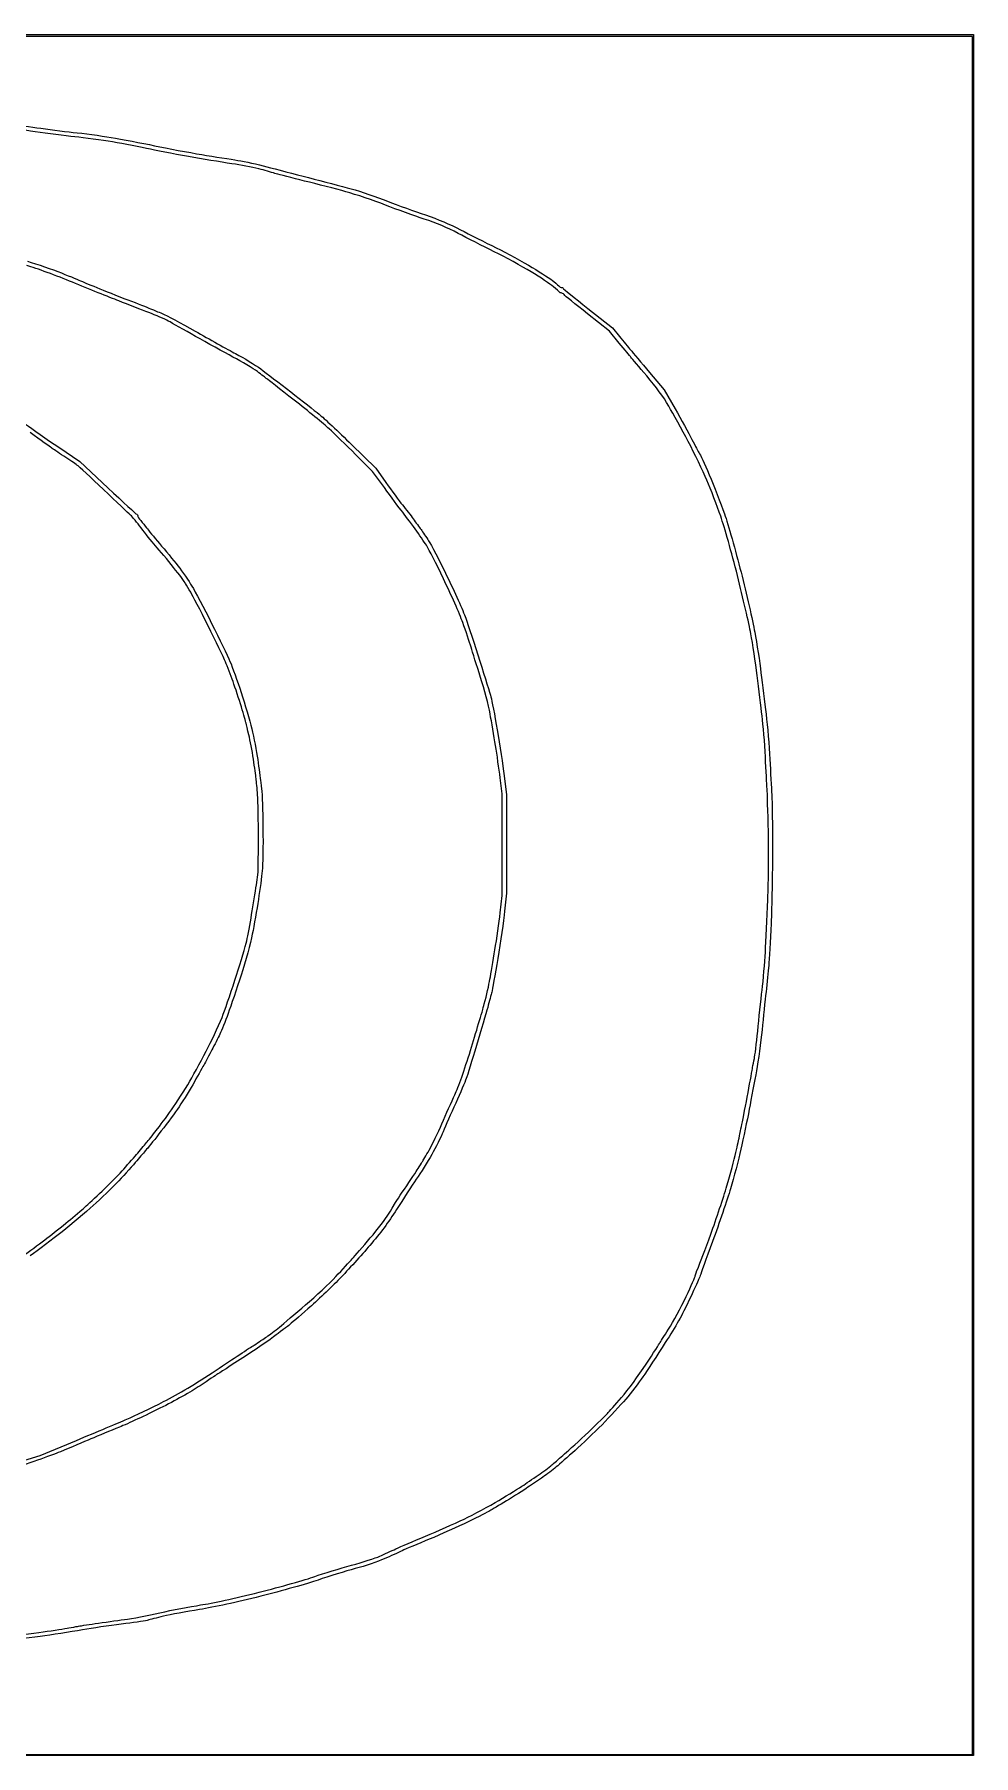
# Model space of a CAD drawing. Header units: millimetres. Extents: x 2 to 499, y 1 to 498.
# Drawn here: x 363.7 to 499.2, y 0.5 to 248.9 of the extents above; entities that cross this region are included whole.
import ezdxf

# ---------------------------------------------------------------- set-up
doc = ezdxf.new("R2010")
doc.units = ezdxf.units.MM
doc.layers.add('Calque_1', color=7, linetype='CONTINUOUS')

msp = doc.modelspace()

# ---------------------------------------------------------------- linework, layer by layer
at = {"layer": 'Calque_1', "color": 7}
for points in [[(1.796691, 124.69065), (1.796691, 248.87374), (250.50378, 248.87374), (499.21088, 248.87374), (499.21088, 124.69065), (499.21088, 0.50756), (250.50378, 0.50756), (1.796691, 0.50756)], [(499.05032, 124.60995), (499.05032, 248.55076), (250.58406, 248.55076), (2.11781, 248.55076), (2.11781, 124.6099), (2.11781, 0.66906), (250.58406, 0.66906), (499.05032, 0.66906)]]:
    msp.add_lwpolyline(points, close=True, dxfattribs=at)
for points in [[(443.57692, 209.32934), (447.10923, 206.5494), (448.12551, 205.30533)], [(448.10328, 204.33761), (446.69998, 206.06731), (443.51733, 208.5706)], [(452.4548, 200.1123), (454.58918, 197.60181), (456.16626, 194.85654)], [(367.23797, 189.30078), (370.28179, 187.24014), (374.31509, 183.45846)], [(409.49338, 189.688), (412.98083, 186.28505), (414.44686, 184.19974)], [(414.21091, 183.47172), (412.52192, 185.81328), (410.06694, 188.24879)], [(430.92994, 122.10687), (431.21381, 124.6099), (431.21281, 131.95755), (431.21181, 139.30518), (430.92364, 141.60148)], [(431.49046, 141.90295), (431.8379, 139.14373), (431.83858, 132.03831), (431.83926, 124.93291), (431.56124, 122.36128)], [(395.74892, 126.14403), (396.02778, 128.00112), (396.03918, 132.76498)], [(360.47904, 42.57908), (364.56514, 43.81303), (369.79151, 45.99384)]]:
    msp.add_lwpolyline(points, dxfattribs=at)
for points in [[(358.6408, 236.11701), (360.23034, 235.94908), (362.6869, 235.63183), (364.09983, 235.41202)], [(363.85897, 234.8305), (362.13696, 235.08928), (359.28302, 235.44464), (357.51686, 235.62018)], [(369.55885, 234.10249), (368.14592, 234.24413), (365.58097, 234.57173), (363.85897, 234.8305)], [(364.09983, 235.41202), (365.51275, 235.1922), (367.86093, 234.89129), (369.31802, 234.74332)], [(369.31802, 234.74332), (370.77509, 234.59537), (373.24249, 234.26243), (374.80111, 234.0035)], [(375.01788, 233.35113), (373.42834, 233.62275), (370.97177, 233.96086), (369.55885, 234.10249)], [(374.80111, 234.0035), (376.35973, 233.74457), (379.17755, 233.21139), (381.06294, 232.81866)], [(380.47691, 232.30468), (379.06397, 232.60861), (376.60742, 233.07951), (375.01788, 233.35113)], [(386.73874, 231.115), (384.70766, 231.4654), (381.88984, 232.00077), (380.47691, 232.30468)], [(381.06294, 232.81866), (382.94833, 232.42594), (386.00821, 231.8491), (387.86267, 231.53681)], [(392.72497, 230.13475), (391.46362, 230.32349), (388.76982, 230.76461), (386.73874, 231.115)], [(387.86267, 231.53681), (389.71714, 231.22453), (392.06532, 230.84792), (393.08087, 230.69989)], [(396.41784, 229.39863), (395.6481, 229.61476), (393.98631, 229.94601), (392.72497, 230.13475)], [(393.08087, 230.69989), (394.0964, 230.55187), (395.97495, 230.13894), (397.25542, 229.78227)], [(398.62015, 228.76725), (398.17862, 228.89839), (397.18758, 229.18252), (396.41784, 229.39863)], [(397.25542, 229.78227), (398.53588, 229.42559), (401.24533, 228.71703), (403.27641, 228.20769)], [(402.71443, 227.71664), (400.90412, 228.16334), (399.0617, 228.63612), (398.62015, 228.76725)], [(408.65514, 226.17439), (407.19806, 226.57593), (404.52474, 227.26994), (402.71443, 227.71664)], [(403.27641, 228.20769), (405.30749, 227.69835), (408.07717, 226.97425), (409.43126, 226.59857)], [(414.35502, 224.25595), (412.67717, 224.90954), (410.11222, 225.77284), (408.65514, 226.17439)], [(409.43126, 226.59857), (410.78535, 226.2229), (413.13354, 225.42345), (414.64946, 224.82203)], [(419.97461, 222.22173), (418.56168, 222.68696), (416.03287, 223.60236), (414.35502, 224.25595)], [(414.64946, 224.82203), (416.16537, 224.22062), (418.63409, 223.31833), (420.1355, 222.81695)], [(424.86061, 220.15836), (423.25317, 221.00299), (421.75683, 221.63491), (419.97461, 222.22173)], [(420.1355, 222.81695), (422.02971, 222.18442), (423.57788, 221.53192), (425.19314, 220.6854)], [(430.06322, 217.52336), (428.47615, 218.303), (426.13499, 219.48875), (424.86061, 220.15836)], [(425.19314, 220.6854), (426.47342, 220.01442), (428.78534, 218.84702), (430.33073, 218.0912)], [(362.73507, 216.14111), (364.10383, 215.74114), (366.30752, 214.97921), (367.63213, 214.44793)], [(435.37276, 214.6201), (434.03957, 215.43726), (431.65028, 216.74373), (430.06322, 217.52336)], [(430.33073, 218.0912), (431.87612, 217.33538), (434.22431, 216.05639), (435.54893, 215.24899)], [(369.239, 213.10093), (366.94345, 214.04338), (363.98113, 215.13431), (362.65605, 215.52521)], [(367.63213, 214.44793), (368.95675, 213.91663), (370.25729, 213.38546), (370.52222, 213.26753)], [(438.59955, 212.47344), (438.15801, 212.83695), (436.70595, 213.80293), (435.37276, 214.6201)], [(435.54893, 215.24899), (436.87354, 214.44161), (438.28245, 213.52104), (438.67984, 213.20329)], [(375.90141, 210.41684), (374.53263, 210.95063), (371.53455, 212.15846), (369.239, 213.10093)], [(370.52222, 213.26753), (370.78714, 213.14965), (371.97928, 212.65376), (373.17146, 212.16566)], [(373.17146, 212.16566), (374.36361, 211.67758), (376.42279, 210.86482), (377.74741, 210.35955)], [(439.45586, 211.69145), (439.42646, 211.75805), (439.04109, 212.10997), (438.59955, 212.47344)], [(438.67984, 213.20329), (439.07722, 212.88554), (439.42645, 212.5698), (439.45588, 212.50166)], [(439.71718, 211.5704), (439.60289, 211.5704), (439.48531, 211.6249), (439.45586, 211.69145)], [(439.45588, 212.50166), (439.48528, 212.43356), (439.60574, 212.37781), (439.72348, 212.37781)], [(440.12983, 211.32214), (440.01719, 211.45868), (439.83147, 211.5704), (439.71718, 211.5704)], [(439.72348, 212.37781), (439.84118, 212.37781), (439.96164, 212.31741), (439.99108, 212.24355)], [(439.99108, 212.24355), (440.02058, 212.16965), (441.63414, 210.8583), (443.57692, 209.32934)], [(443.51733, 208.5706), (441.76689, 209.94741), (440.2425, 211.1856), (440.12983, 211.32214)], [(380.23653, 208.73522), (379.22098, 209.12633), (377.27018, 209.88306), (375.90141, 210.41684)], [(377.74741, 210.35955), (379.07202, 209.85426), (380.37256, 209.34517), (380.63747, 209.2282)], [(383.04632, 207.51352), (382.51647, 207.79436), (381.25206, 208.34412), (380.23653, 208.73522)], [(380.63747, 209.2282), (380.9024, 209.11121), (381.59522, 208.82414), (382.17708, 208.59022)], [(382.17708, 208.59022), (382.75894, 208.35633), (384.89037, 207.21924), (386.91359, 206.06338)], [(386.98004, 205.303), (385.34633, 206.23795), (383.57617, 207.23267), (383.04632, 207.51352)], [(386.91359, 206.06338), (388.93681, 204.90752), (391.56757, 203.44662), (392.75974, 202.81694)], [(392.35879, 202.32306), (391.03417, 203.02706), (388.61372, 204.36803), (386.98004, 205.303)], [(449.78458, 202.28493), (449.63169, 202.46256), (448.87509, 203.38627), (448.10328, 204.33761)], [(448.12551, 205.30533), (448.68446, 204.62109), (449.40698, 203.7376), (449.73111, 203.34203)], [(395.89111, 200.21885), (395.27295, 200.67216), (393.68341, 201.61905), (392.35879, 202.32306)], [(392.75974, 202.81694), (393.9519, 202.18727), (395.57756, 201.19297), (396.37234, 200.6074)], [(449.73111, 203.34203), (450.05522, 202.94645), (451.28089, 201.49306), (452.4548, 200.1123)], [(452.0724, 199.59763), (450.96699, 200.89801), (449.93748, 202.10729), (449.78458, 202.28493)], [(397.25586, 199.18392), (397.12339, 199.29977), (396.50926, 199.76555), (395.89111, 200.21885)], [(396.37234, 200.6074), (397.16711, 200.02183), (399.1179, 198.52953), (400.70746, 197.2912)], [(401.1832, 196.10741), (399.15562, 197.68359), (397.38832, 199.06803), (397.25586, 199.18392)], [(455.24176, 195.2375), (454.43354, 196.62863), (453.47329, 197.94965), (452.0724, 199.59763)], [(400.70746, 197.2912), (402.297, 196.05286), (404.1394, 194.60123), (404.80173, 194.06532)], [(406.24084, 191.96299), (405.48672, 192.66626), (403.21078, 194.53124), (401.1832, 196.10741)], [(404.80173, 194.06532), (405.46403, 193.52942), (407.57528, 191.55962), (409.49338, 189.688)], [(458.05208, 190.11414), (457.14415, 191.83428), (455.87952, 194.1398), (455.24176, 195.2375)], [(456.16626, 194.85654), (457.03366, 193.34664), (458.12522, 191.34823), (458.59196, 190.41566)], [(362.46088, 192.64655), (363.41419, 191.93973), (365.56388, 190.43414), (367.23797, 189.30078)], [(366.18676, 189.20894), (366.01014, 189.34513), (364.63736, 190.33734), (363.13612, 191.41381)], [(410.06694, 188.24879), (408.7167, 189.58832), (406.99496, 191.25971), (406.24084, 191.96299)], [(367.95784, 188.03322), (367.16036, 188.54364), (366.36337, 189.07272), (366.18676, 189.20894)], [(460.7447, 184.54285), (460.17169, 185.88691), (458.96002, 188.39398), (458.05208, 190.11414)], [(458.59196, 190.41566), (459.0587, 189.48308), (459.52673, 188.61104), (459.63203, 188.47782)], [(369.87386, 186.73567), (369.61752, 186.93889), (368.75531, 187.52279), (367.95784, 188.03322)], [(373.71494, 183.18296), (371.85867, 184.93372), (370.13018, 186.53244), (369.87386, 186.73567)], [(459.63203, 188.47782), (459.73734, 188.34458), (460.38685, 186.93242), (461.07539, 185.33965)], [(414.44686, 184.19974), (415.25317, 183.05282), (416.32253, 181.6023), (416.82318, 180.97636)], [(462.74258, 179.33551), (462.21675, 180.85549), (461.31769, 183.19881), (460.7447, 184.54285)], [(461.07539, 185.33965), (461.76394, 183.74687), (462.75639, 181.20346), (463.28084, 179.68763)], [(377.59059, 179.51531), (377.31524, 179.78175), (375.5712, 181.4322), (373.71494, 183.18296)], [(374.31509, 183.45846), (376.53342, 181.37853), (378.41175, 179.65254), (378.4892, 179.62295)], [(416.85456, 179.91902), (416.32949, 180.58515), (415.13986, 182.18386), (414.21091, 183.47172)], [(379.12025, 177.65821), (378.55427, 178.41316), (377.86594, 179.24885), (377.59059, 179.51531)], [(378.4892, 179.62295), (378.5667, 179.59325), (378.63002, 179.49393), (378.63002, 179.40203)], [(378.63002, 179.40203), (378.63002, 179.31003), (378.82871, 178.99905), (379.07155, 178.71072)], [(416.82318, 180.97636), (417.32384, 180.35044), (418.02524, 179.43863), (418.38186, 178.95013)], [(418.89214, 177.17433), (418.29654, 178.01777), (417.37963, 179.25289), (416.85456, 179.91902)], [(418.38186, 178.95013), (418.7385, 178.46164), (419.24275, 177.77142), (419.50244, 177.41634)], [(465.14835, 170.77673), (464.32588, 174.06455), (463.28499, 177.76759), (462.74258, 179.33551)], [(463.28084, 179.68763), (463.8053, 178.17178), (464.87707, 174.38812), (465.66254, 171.27951)], [(379.07155, 178.71072), (379.3144, 178.4224), (379.69372, 177.94729), (379.91449, 177.6549)], [(381.20864, 175.07443), (380.626, 175.74056), (379.68623, 176.90325), (379.12025, 177.65821)], [(379.91449, 177.6549), (380.13526, 177.36252), (380.9696, 176.35346), (381.76856, 175.41254)], [(420.38287, 174.99426), (420.15857, 175.34985), (419.48775, 176.33088), (418.89214, 177.17433)], [(419.50244, 177.41634), (419.76215, 177.06124), (420.25796, 176.33455), (420.60425, 175.80147)], [(383.79473, 171.96384), (382.95501, 173.00853), (381.79127, 174.4083), (381.20864, 175.07443)], [(381.76856, 175.41254), (382.56755, 174.47161), (383.76614, 173.01141), (384.43211, 172.16765)], [(422.74395, 170.31058), (421.66964, 172.53102), (420.60716, 174.63866), (420.38287, 174.99426)], [(420.60425, 175.80147), (420.95054, 175.26838), (422.13522, 172.97916), (423.23687, 170.71433)], [(385.54674, 169.62228), (385.42284, 169.86545), (384.63445, 170.91915), (383.79473, 171.96384)], [(384.43211, 172.16765), (385.09808, 171.32387), (386.00881, 170.01584), (386.45598, 169.26089)], [(386.27187, 168.37274), (385.99694, 168.81683), (385.67064, 169.37912), (385.54674, 169.62228)], [(386.45598, 169.26089), (386.90314, 168.50594), (388.17973, 166.08468), (389.29284, 163.88031)], [(425.51824, 164.01261), (425.0667, 165.25605), (423.81828, 168.09013), (422.74395, 170.31058)], [(423.23687, 170.71433), (424.33852, 168.44947), (425.55655, 165.7244), (425.94361, 164.65859)], [(467.08624, 162.39777), (466.81774, 163.81885), (465.94568, 167.58937), (465.14835, 170.77673)], [(465.66254, 171.27951), (466.44802, 168.1709), (467.3412, 164.2831), (467.64739, 162.63999)], [(388.78771, 163.52815), (387.67891, 165.74858), (386.54677, 167.92865), (386.27187, 168.37274)], [(426.72365, 160.45991), (426.51222, 161.17045), (425.96978, 162.76916), (425.51824, 164.01261)], [(425.94361, 164.65859), (426.33066, 163.59278), (427.25213, 160.79502), (427.99131, 158.44136)], [(391.30376, 158.32461), (391.02873, 158.96611), (389.89651, 161.30771), (388.78771, 163.52815)], [(389.29284, 163.88031), (390.40597, 161.67596), (391.5992, 159.20482), (391.94447, 158.38891)], [(467.98411, 156.34203), (467.75878, 158.25159), (467.35474, 160.97669), (467.08624, 162.39777)], [(467.64739, 162.63999), (467.95358, 160.99686), (468.35731, 158.34445), (468.54455, 156.74573)], [(428.08593, 156.09976), (427.5481, 157.7873), (426.93508, 159.74936), (426.72365, 160.45991)], [(392.38303, 155.49859), (392.06446, 156.41139), (391.57879, 157.68309), (391.30376, 158.32461)], [(391.94447, 158.38891), (392.28975, 157.573), (393.01697, 155.56146), (393.56051, 153.91881)], [(427.99131, 158.44136), (428.7305, 156.08768), (429.44773, 153.76201), (429.58517, 153.27318)], [(468.54455, 156.74573), (468.73181, 155.14702), (469.05821, 152.45827), (469.26987, 150.77073)], [(393.58485, 151.82037), (393.24242, 152.93059), (392.7016, 154.58579), (392.38303, 155.49859)], [(429.4605, 150.85146), (429.23941, 152.06643), (428.6309, 154.38981), (428.08593, 156.09976)], [(468.69893, 150.52851), (468.53111, 151.81636), (468.20944, 154.43244), (467.98411, 156.34203)], [(393.56051, 153.91881), (394.10407, 152.27616), (394.79192, 149.91481), (395.08911, 148.67137)], [(394.27363, 149.47883), (394.23723, 149.65646), (393.92728, 150.71015), (393.58485, 151.82037)], [(429.58517, 153.27318), (429.72259, 152.78433), (430.12934, 150.64689), (430.48903, 148.52328)], [(394.67454, 147.78322), (394.49044, 148.53815), (394.31003, 149.30119), (394.27363, 149.47883)], [(430.24634, 146.28458), (430.03232, 147.59733), (429.67868, 149.65241), (429.4605, 150.85146)], [(469.17884, 144.63427), (469.08274, 146.58824), (468.86675, 149.24066), (468.69893, 150.52851)], [(469.26987, 150.77073), (469.48153, 149.0832), (469.73036, 146.17643), (469.82284, 144.31128)], [(395.31802, 144.31126), (395.1482, 145.46589), (394.85864, 147.02826), (394.67454, 147.78322)], [(395.08911, 148.67137), (395.38628, 147.42792), (395.77227, 145.42953), (395.94684, 144.23049)], [(430.48903, 148.52328), (430.84872, 146.39968), (431.29936, 143.42052), (431.49046, 141.90295)], [(395.71475, 141.48524), (395.66635, 141.88492), (395.48782, 143.15663), (395.31802, 144.31126)], [(395.94684, 144.23049), (396.12141, 143.03145), (396.31418, 141.54174), (396.37522, 140.92002)], [(430.92364, 141.60148), (430.76515, 142.86442), (430.46037, 144.97182), (430.24634, 146.28458)], [(469.42431, 140.03189), (469.38541, 140.6092), (469.27496, 142.68027), (469.17884, 144.63427)], [(469.82284, 144.31128), (469.91524, 142.4461), (470.03821, 140.12069), (470.09597, 139.14371)], [(395.9268, 139.14369), (395.8585, 140.03186), (395.76312, 141.08555), (395.71475, 141.48524)], [(396.03918, 132.76498), (396.04518, 135.38509), (395.99508, 138.25552), (395.9268, 139.14369)], [(396.37522, 140.92002), (396.43632, 140.2983), (396.51849, 139.64428), (396.55798, 139.46664)], [(396.55798, 139.46664), (396.59738, 139.289), (396.6585, 136.99993), (396.69368, 134.37981)], [(469.60546, 133.84811), (469.54476, 136.67187), (469.46319, 139.45457), (469.42431, 140.03189)], [(470.09597, 139.14371), (470.15367, 138.16672), (470.20178, 134.60594), (470.2028, 131.23087)], [(396.69368, 134.37981), (396.72878, 131.75969), (396.68768, 128.96195), (396.60058, 128.16259)], [(469.52446, 123.99743), (469.64444, 126.95213), (469.67467, 130.63182), (469.60546, 133.84811)], [(470.2028, 131.23087), (470.20379, 127.8558), (470.1162, 123.05965), (470.00805, 120.57277)], [(396.60058, 128.16259), (396.51428, 127.36323), (396.26147, 125.51016), (396.03881, 124.04469)], [(395.07081, 121.87909), (395.2904, 123.20341), (395.59555, 125.12263), (395.74892, 126.14403)], [(394.35843, 118.08416), (394.53065, 118.84706), (394.85121, 120.55478), (395.07081, 121.87909)], [(396.03881, 124.04469), (395.81615, 122.57919), (395.42265, 120.32645), (395.16437, 119.03861)], [(430.165, 116.77781), (430.42959, 118.33212), (430.7738, 120.73019), (430.92994, 122.10687)], [(431.56124, 122.36128), (431.40833, 120.94688), (430.96213, 117.87223), (430.56968, 115.52872)], [(469.17443, 116.45487), (469.26173, 118.00917), (469.41915, 121.40333), (469.52446, 123.99743)], [(470.00805, 120.57277), (469.89996, 118.08588), (469.74591, 115.36078), (469.66575, 114.51703)], [(392.90058, 113.14436), (393.53019, 115.09836), (394.18623, 117.32127), (394.35843, 118.08416)], [(395.16437, 119.03861), (394.90611, 117.75074), (394.17978, 115.09834), (393.55034, 113.14434)], [(429.44549, 112.54375), (429.57665, 113.31818), (429.90042, 115.2235), (430.165, 116.77781)], [(430.56968, 115.52872), (430.17724, 113.18524), (429.78588, 110.99973), (429.7, 110.67201)], [(468.70374, 110.96433), (468.87541, 112.42982), (469.08722, 114.90055), (469.17443, 116.45487)], [(469.66575, 114.51703), (469.58555, 113.67325), (469.40677, 111.96554), (469.26834, 110.72209)], [(390.97765, 107.49234), (391.40566, 108.64698), (392.27098, 111.19039), (392.90058, 113.14436)], [(393.55034, 113.14434), (392.92089, 111.19037), (392.07709, 108.68617), (391.67523, 107.57948)], [(428.63443, 108.99105), (428.94938, 110.17061), (429.31435, 111.76933), (429.44549, 112.54375)], [(429.7, 110.67201), (429.6142, 110.34429), (429.35214, 109.34947), (429.11784, 108.46129)], [(468.06966, 105.04138), (468.24673, 106.83353), (468.53206, 109.49883), (468.70374, 110.96433)], [(469.26834, 110.72209), (469.1299, 109.47865), (468.87202, 107.00791), (468.69528, 105.23155)], [(388.81338, 102.72849), (389.57572, 104.19398), (390.54964, 106.33771), (390.97765, 107.49234)], [(391.67523, 107.57948), (391.27338, 106.47279), (390.73487, 105.12841), (390.47855, 104.59199)], [(426.63481, 102.24228), (427.41966, 104.77454), (428.31949, 107.81149), (428.63443, 108.99105)], [(429.11784, 108.46129), (428.88355, 107.57312), (428.16009, 105.10238), (427.51017, 102.97075)], [(390.47855, 104.59199), (390.22224, 104.05555), (389.70594, 103.03529), (389.33124, 102.32476)], [(467.59273, 101.08498), (467.67793, 101.46889), (467.89261, 103.24927), (468.06966, 105.04138)], [(468.69528, 105.23155), (468.51854, 103.45519), (468.15626, 100.80277), (467.89023, 99.33729)], [(386.12749, 97.80315), (386.8424, 99.0466), (388.05105, 101.26299), (388.81338, 102.72849)], [(389.33124, 102.32476), (388.95656, 101.61421), (388.4306, 100.63317), (388.16247, 100.14469)], [(424.37948, 95.86356), (424.88563, 96.9479), (425.76287, 99.429), (426.63481, 102.24228)], [(427.51017, 102.97075), (426.86024, 100.83913), (426.19083, 98.69539), (426.02261, 98.20691)], [(388.16247, 100.14469), (387.89436, 99.65619), (387.17781, 98.38449), (386.57016, 97.31868)], [(466.67934, 96.18832), (466.99216, 97.87585), (467.29076, 99.5109), (467.34291, 99.82177)], [(467.34291, 99.82177), (467.39501, 100.13261), (467.50748, 100.70106), (467.59273, 101.08498)], [(383.51743, 93.68525), (384.23806, 94.70664), (385.4126, 96.55971), (386.12749, 97.80315)], [(386.57016, 97.31868), (385.9625, 96.25286), (384.96397, 94.65416), (384.35117, 93.76597)], [(426.02261, 98.20691), (425.85438, 97.7184), (425.17219, 96.11968), (424.50664, 94.6542)], [(467.89023, 99.33729), (467.62419, 97.87181), (467.15425, 95.36473), (466.84588, 93.76601)], [(422.51367, 91.68477), (423.08428, 93.00707), (423.92389, 94.88754), (424.37948, 95.86356)], [(424.50664, 94.6542), (423.84109, 93.18871), (423.02789, 91.33565), (422.69956, 90.53629)], [(465.79066, 91.58596), (465.96662, 92.42972), (466.36653, 94.50078), (466.67934, 96.18832)], [(381.29779, 90.69775), (381.79797, 91.31947), (382.7968, 92.66385), (383.51743, 93.68525)], [(384.35117, 93.76597), (383.73838, 92.8778), (382.54658, 91.27908), (381.70273, 90.21327)], [(466.84588, 93.76601), (466.53752, 92.16729), (466.00084, 89.58754), (465.65325, 88.03325)], [(381.70273, 90.21327), (380.85888, 89.14746), (380.00981, 88.09376), (379.81592, 87.87171)], [(379.87069, 88.92998), (380.15541, 89.28054), (380.79761, 90.07602), (381.29779, 90.69775)], [(420.67669, 87.88983), (421.11641, 88.65471), (421.94305, 90.36245), (422.51367, 91.68477)], [(422.69956, 90.53629), (422.3712, 89.73695), (421.62439, 88.24722), (421.03996, 87.22582)], [(464.92796, 87.54763), (465.15492, 88.56838), (465.3699, 89.54942), (465.40567, 89.7277)], [(465.40567, 89.7277), (465.44147, 89.90597), (465.61469, 90.74218), (465.79066, 91.58596)], [(376.36587, 84.867), (377.01896, 85.58702), (377.95824, 86.65233), (378.45315, 87.23437)], [(378.45315, 87.23437), (378.94807, 87.81641), (379.58596, 88.57945), (379.87069, 88.92998)], [(379.81592, 87.87171), (379.62202, 87.64967), (379.03479, 86.95931), (378.51096, 86.3376)], [(421.03996, 87.22582), (420.45552, 86.20442), (419.4539, 84.6057), (418.81412, 83.67312)], [(419.68506, 86.17613), (419.79076, 86.35377), (420.23696, 87.12493), (420.67669, 87.88983)], [(463.62777, 82.7042), (464.11592, 84.34732), (464.70101, 86.52687), (464.92796, 87.54763)], [(465.65325, 88.03325), (465.30567, 86.47893), (464.62966, 83.89919), (464.15103, 82.30047)], [(373.48405, 81.96023), (374.41597, 82.83895), (375.71279, 84.14698), (376.36587, 84.867)], [(378.51096, 86.3376), (377.98711, 85.71587), (376.80614, 84.41458), (375.88655, 83.44585)], [(417.11559, 82.26339), (417.97159, 83.52721), (418.85668, 84.85194), (419.08245, 85.20721)], [(419.08245, 85.20721), (419.30823, 85.56248), (419.5794, 85.99849), (419.68506, 86.17613)], [(375.88655, 83.44585), (374.96696, 82.47709), (373.31141, 80.87302), (372.20757, 79.88124)], [(415.55923, 79.88312), (415.55923, 79.92832), (416.25959, 80.99956), (417.11559, 82.26339)], [(418.81412, 83.67312), (418.17434, 82.74054), (416.89332, 80.77848), (415.96741, 79.31299)], [(461.29981, 75.76028), (462.09205, 77.93631), (463.13962, 81.06107), (463.62777, 82.7042)], [(464.15103, 82.30047), (463.67239, 80.70176), (462.5071, 77.28631), (461.56152, 74.71061)], [(372.20757, 79.88124), (371.10371, 78.88946), (369.08065, 77.1837), (367.7119, 76.09066)], [(368.5955, 77.6047), (369.47858, 78.32176), (370.55852, 79.23563), (370.99538, 79.63554)], [(370.99538, 79.63554), (371.43223, 80.03542), (372.55214, 81.08155), (373.48405, 81.96023)], [(414.81603, 78.6283), (415.22479, 79.27312), (415.55923, 79.8378), (415.55923, 79.88312)], [(365.54487, 75.17533), (366.33964, 75.7944), (367.71242, 76.88762), (368.5955, 77.6047)], [(415.96741, 79.31299), (414.79903, 77.46373), (413.62158, 75.87582), (412.11916, 74.12326)], [(412.18074, 75.19505), (413.2214, 76.43849), (414.40726, 77.98346), (414.81603, 78.6283)], [(362.49423, 72.91513), (363.37731, 73.53915), (364.7501, 74.55624), (365.54487, 75.17533)], [(367.7119, 76.09066), (366.34312, 74.99764), (364.28393, 73.43121), (363.13594, 72.60972)], [(409.59234, 72.17942), (409.97532, 72.59457), (411.1401, 73.9516), (412.18074, 75.19505)], [(459.46515, 70.86468), (459.68197, 71.38123), (460.50758, 73.58425), (461.29981, 75.76028)], [(461.56152, 74.71061), (460.61591, 72.1349), (459.82518, 69.95484), (459.80435, 69.86602)], [(407.21013, 69.62323), (408.13735, 70.61398), (409.20935, 71.76428), (409.59234, 72.17942)], [(412.11916, 74.12326), (410.92854, 72.73439), (408.95761, 70.56078), (407.73932, 69.29301)], [(402.85126, 65.53345), (404.32141, 66.79208), (406.28289, 68.63249), (407.21013, 69.62323)], [(457.75175, 66.73484), (458.4773, 68.29893), (459.07093, 69.65669), (459.07093, 69.75208)], [(459.07093, 69.75208), (459.07093, 69.84738), (459.24833, 70.34812), (459.46515, 70.86468)], [(459.80435, 69.86602), (459.78345, 69.77722), (459.66993, 69.48652), (459.55197, 69.22007)], [(407.73932, 69.29301), (406.52103, 68.02524), (404.47659, 66.08302), (403.19613, 64.97701)], [(459.55197, 69.22007), (459.43401, 68.95361), (458.78387, 67.53656), (458.10723, 66.07108)], [(399.0781, 62.33887), (399.68319, 62.83727), (401.38111, 64.27483), (402.85126, 65.53345)], [(403.19613, 64.97701), (401.91566, 63.87098), (400.66995, 62.79265), (400.42787, 62.58074)], [(458.10723, 66.07108), (457.22576, 64.16197), (456.27077, 62.46802), (454.73871, 60.09609)], [(455.22293, 62.03393), (455.88847, 63.05569), (457.02596, 65.1702), (457.75175, 66.73484)], [(397.25542, 60.94456), (397.6528, 61.21304), (398.47301, 61.84047), (399.0781, 62.33887)], [(399.89337, 62.19543), (399.84157, 62.19543), (399.38927, 61.84449), (398.88848, 61.41555)], [(400.42787, 62.58074), (400.18578, 62.36881), (399.94525, 62.19543), (399.89337, 62.19543)], [(389.94995, 56.13689), (392.33427, 57.71714), (394.79083, 59.33552), (395.40898, 59.73326)], [(398.88848, 61.41555), (398.38768, 60.98661), (396.26119, 59.51507), (394.16293, 58.14544)], [(395.40898, 59.73326), (396.02714, 60.131), (396.85803, 60.67608), (397.25542, 60.94456)], [(454.73871, 60.09609), (453.56267, 58.27532), (452.11427, 56.05892), (451.52005, 55.17074)], [(451.97285, 56.99032), (453.03396, 58.60285), (453.92715, 59.97951), (453.95772, 60.04952)], [(453.95772, 60.04952), (453.98832, 60.11962), (454.55764, 61.01253), (455.22293, 62.03393)], [(394.16293, 58.14544), (392.06468, 56.77582), (390.22225, 55.58049), (390.06865, 55.48913)], [(382.36164, 51.59171), (384.67882, 52.78264), (386.86213, 54.09037), (389.94995, 56.13689)], [(390.06865, 55.48913), (389.91506, 55.39783), (388.81398, 54.67023), (387.62183, 53.87235)], [(448.41633, 52.19229), (449.33976, 53.2513), (450.878, 55.32649), (451.97285, 56.99032)], [(451.52005, 55.17074), (450.92584, 54.28257), (449.81188, 52.8292), (449.04461, 51.94102)], [(387.62183, 53.87235), (386.30552, 52.99138), (384.03552, 51.71426), (381.84168, 50.62043)], [(446.3872, 49.86344), (446.60825, 50.11794), (447.52135, 51.16592), (448.41633, 52.19229)], [(381.84168, 50.62043), (379.85475, 49.62974), (377.21756, 48.40626), (375.98125, 47.90157)], [(377.06317, 49.04719), (378.18808, 49.52708), (380.57239, 50.67212), (382.36164, 51.59171)], [(443.65369, 47.19892), (444.93609, 48.4099), (446.16616, 49.60894), (446.3872, 49.86344)], [(449.04461, 51.94102), (448.27733, 51.05285), (446.73322, 49.39437), (445.61324, 48.25553)], [(369.79151, 45.99384), (372.66602, 47.19327), (375.93827, 48.56728), (377.06317, 49.04719)], [(375.98125, 47.90157), (374.74494, 47.39688), (372.90251, 46.6326), (371.88698, 46.20318)], [(440.21134, 44.02819), (440.82224, 44.5611), (442.3713, 45.98793), (443.65369, 47.19892)], [(445.61324, 48.25553), (444.49326, 47.1167), (442.74601, 45.44455), (441.73048, 44.53965)], [(371.88698, 46.20318), (370.87143, 45.77377), (368.88452, 44.93922), (367.47158, 44.34865)], [(367.47158, 44.34865), (366.03523, 43.7483), (362.63739, 42.57515), (359.76471, 41.68774)], [(436.67284, 41.17794), (437.37931, 41.66933), (438.21456, 42.29367), (438.52897, 42.56534)], [(438.52897, 42.56534), (438.84339, 42.837), (439.60044, 43.49529), (440.21134, 44.02819)], [(441.73048, 44.53965), (440.71493, 43.63474), (439.48665, 42.56119), (439.00096, 42.15394)], [(434.32274, 39.55168), (434.90884, 39.95473), (435.96638, 40.68654), (436.67284, 41.17794)], [(437.09105, 40.70228), (436.52629, 40.31108), (435.55089, 39.64307), (434.92349, 39.21776)], [(439.00096, 42.15394), (438.51526, 41.74671), (437.6558, 41.09346), (437.09105, 40.70228)], [(425.70676, 34.6349), (427.09328, 35.30117), (429.35932, 36.51513), (430.74241, 37.33258)], [(431.85605, 37.28158), (430.79636, 36.64195), (429.71258, 35.99044), (429.44766, 35.83376)], [(430.74241, 37.33258), (432.1255, 38.15004), (433.73665, 39.14862), (434.32274, 39.55168)], [(434.92349, 39.21776), (434.29609, 38.79249), (432.91575, 37.92119), (431.85605, 37.28158)], [(429.44766, 35.83376), (429.18273, 35.67708), (427.77381, 34.96276), (426.31674, 34.2464)], [(420.13519, 32.16349), (421.81304, 32.85649), (424.32025, 33.96862), (425.70676, 34.6349)], [(426.31674, 34.2464), (424.85965, 33.53004), (422.33084, 32.39578), (420.69715, 31.72584)], [(413.55224, 29.27858), (414.17039, 29.55622), (415.21804, 30.03541), (415.88035, 30.34344)], [(416.76343, 30.05816), (416.23359, 29.81089), (415.07756, 29.28462), (414.19448, 28.88868)], [(415.88035, 30.34344), (416.54266, 30.65146), (418.45734, 31.4705), (420.13519, 32.16349)], [(420.69715, 31.72584), (419.06345, 31.05589), (417.29328, 30.30543), (416.76343, 30.05816)], [(404.15949, 26.33822), (405.43995, 26.7932), (407.82426, 27.52732), (409.45796, 27.96962)], [(410.01992, 27.48811), (408.607, 27.11374), (406.18906, 26.37296), (404.64671, 25.84192)], [(409.45796, 27.96962), (411.09165, 28.41193), (412.93408, 29.00095), (413.55224, 29.27858)], [(414.19448, 28.88868), (413.3114, 28.49272), (411.43285, 27.86247), (410.01992, 27.48811)], [(396.1315, 24.08145), (399.26643, 24.86769), (402.87902, 25.88325), (404.15949, 26.33822)], [(404.64671, 25.84192), (403.10436, 25.31088), (399.38592, 24.25792), (396.38349, 23.50199)], [(396.38349, 23.50199), (392.90062, 22.62512), (389.70193, 21.93011), (387.54716, 21.58204)], [(387.70211, 22.23748), (389.38288, 22.49268), (392.62164, 23.20117), (396.1315, 24.08145)], [(372.51717, 19.55177), (373.71594, 19.72742), (375.59992, 19.98943), (376.70377, 20.13398)], [(376.70377, 20.13398), (377.80761, 20.27853), (380.11967, 20.7177), (381.84168, 21.10992)], [(380.13937, 20.04116), (379.91866, 19.95676), (378.45927, 19.73842), (376.8963, 19.55597)], [(382.35523, 20.61555), (381.35722, 20.38404), (380.36008, 20.12555), (380.13937, 20.04116)], [(381.84168, 21.10992), (383.56368, 21.50214), (386.20088, 22.00954), (387.70211, 22.23748)], [(387.54716, 21.58204), (385.68962, 21.28199), (383.35325, 20.84707), (382.35523, 20.61555)], [(358.89868, 17.63308), (360.71838, 17.80504), (363.46395, 18.12884), (364.99995, 18.35261)], [(365.25746, 17.79346), (363.47276, 17.53486), (360.74814, 17.20554), (359.20275, 17.06169)], [(364.99995, 18.35261), (366.53596, 18.57639), (368.19008, 18.83157), (368.67578, 18.91966)], [(371.27846, 18.74396), (369.75161, 18.4798), (367.04217, 18.05208), (365.25746, 17.79346)], [(368.67578, 18.91966), (369.16147, 19.00766), (369.73406, 19.11415), (369.94821, 19.15609)], [(369.94821, 19.15609), (370.16235, 19.19799), (371.31838, 19.37609), (372.51717, 19.55177)], [(376.8963, 19.55597), (375.33332, 19.37351), (372.80529, 19.00811), (371.27846, 18.74396)]]:
    msp.add_open_spline(points, degree=3, dxfattribs=at)

doc.saveas('drawing.dxf')
